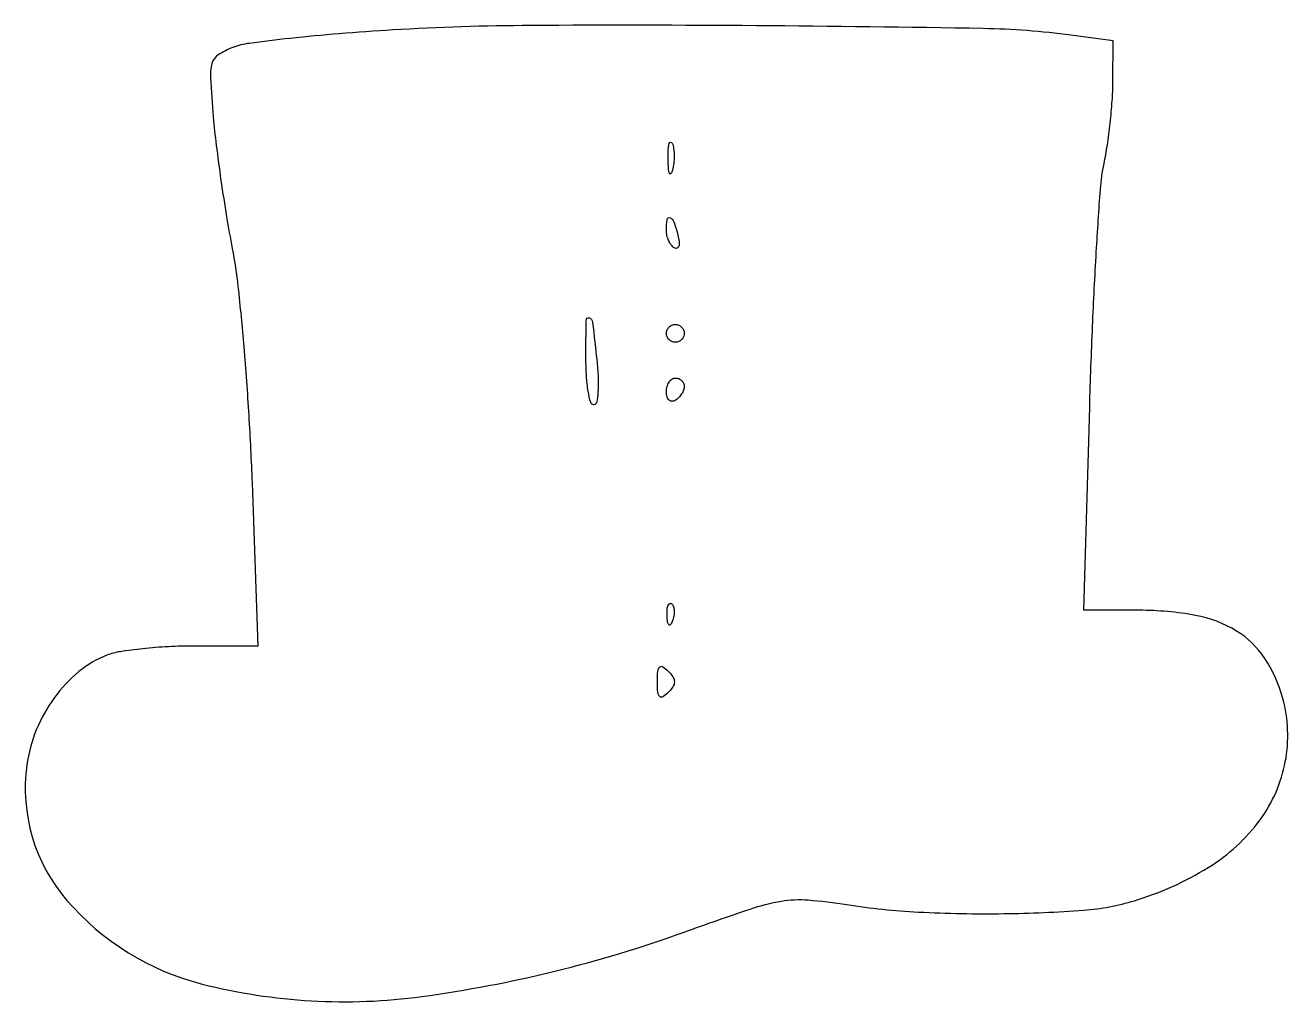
# Model space of a CAD drawing. Extents: x 0 to 142, y 0 to 109.
import ezdxf

# ---------------------------------------------------------------- set-up
doc = ezdxf.new("R2010")
doc.units = 0

msp = doc.modelspace()

# ---------------------------------------------------------------- linework, layer by layer
for points in [[(41.388756, 108.953661, 0.0054), (35.399223, 108.532908, 0.006939), (29.902373, 108.010186, 0.005449), (25.320381, 107.459616, 0.058275), (23.506223, 107.002366, 0.054031), (21.869413, 106.168288, 0.181047), (21.168642, 105.213887, 0.083847), (20.993411, 103.595118, 0.00648), (21.310558, 99.224362, 0.009598), (21.64092, 96.077271, 0.004852), (22.171632, 92.125281, 0.004817), (22.79888, 88.053054, 0.00715), (23.433552, 84.5, -0.020947), (24.074477, 80.235449, -0.005787), (24.722177, 73.489062, -0.005834), (25.278664, 65.823828, -0.006074), (25.647457, 58.25), (26.31399, 40), (19.222095, 40, 0.012989), (16.308231, 39.924288, 0.013194), (13.417424, 39.697354, 0.013073), (10.91779, 39.36834, 0.051622), (9.420346, 38.969716, 0.082432), (6.285116, 37.14193, 0.062119), (3.548598, 34.230349, 0.059771), (1.517336, 30.606891, 0.063801), (0.456584, 26.684324, 0.214692), (4.905081, 11.572557, 0.154354), (20.059114, 2.171624, 0.096342), (44.626036, 0.772926, 0.05285), (74, 7.986776, -0.004988), (81.367778, 10.563621, -0.039682), (84.861997, 11.445245, -0.061156), (87.847462, 11.581686, -0.020479), (92.192629, 11.069024, 0.026796), (100.193891, 10.227292, 0.016121), (109.74002, 10.045932, 0.015391), (118.716058, 10.441338, 0.054995), (124.356372, 11.495006, 0.064364), (132.627286, 15.219482, 0.096864), (138.424959, 20.56441, 0.112456), (141.240018, 27.060634, 0.112464), (140.963652, 34.134986, 0.080067), (138.947236, 38.616235, 0.1098), (135.781598, 41.682496, 0.093178), (131.194653, 43.434802, 0.044803), (124.899737, 44), (118.700155, 44), (119.355737, 66.75, -0.003316), (119.676294, 75.791041, -0.004202), (120.098037, 84.139063, -0.00333), (120.556745, 91.127889, -0.034019), (120.962109, 94, 0.015676), (121.329841, 96.057329, 0.009232), (121.646397, 98.535235, 0.00923), (121.871448, 101.025121, 0.015565), (121.956449, 103.119948), (122, 107.739895), (117.25, 108.375243, 0.028905), (107.44042, 109.114067, 0.002439), (82.073127, 109.431246, 0.003333), (56.813602, 109.455459, 0.013407)], [(72.692991, 93.269032, -0.087174), (72.51666, 92.883358, -0.597527), (72.356533, 92.900903, -0.080377), (72.235556, 93.431793, -0.012823), (72.194949, 94.5, -0.014395), (72.212705, 95.580113, -0.052471), (72.315079, 96.257153, -0.333666), (72.47713, 96.386009, -0.31318), (72.655937, 96.269032, -0.06278), (72.814405, 95.671085, -0.030339), (72.872264, 94.880008, -0.029507), (72.832894, 94.036634, -0.037336)], [(73.29011, 85.99862, -0.033809), (73.429487, 85.266748, -0.095442), (73.393387, 84.749762, -0.238295), (73.19888, 84.53149, -0.236417), (72.906741, 84.557637, -0.095554), (72.559445, 84.877374, -0.052741), (72.266355, 85.376706, -0.049897), (72.06726, 85.966253, -0.056553), (72, 86.559017, -0.036651), (72.087262, 87.747863, -0.493596), (72.416075, 87.930595, -0.209047), (72.839479, 87.475053, -0.020231)], [(64.244108, 71.75, -0.017195), (64.376589, 69.928841, -0.02884), (64.346783, 68.395313, -0.029207), (64.191854, 67.258907, -0.358498), (63.877163, 67, -0.338709), (63.533387, 67.263059, -0.02408), (63.257667, 68.517708, -0.026086), (63.063252, 70.18603, -0.015964), (63, 72.166667, -0.003124), (63.026993, 76.487089, -0.508429), (63.361384, 76.724586, -0.290197), (63.734171, 76.266176, -0.002717)], [(74, 75, -0.099038), (73.923658, 74.618362, -0.097945), (73.70625, 74.29375, -0.097945), (73.381638, 74.076342, -0.099038), (73, 74, -0.099038), (72.618362, 74.076342, -0.097945), (72.29375, 74.29375, -0.097945), (72.076342, 74.618362, -0.099038), (72, 75, -0.099038), (72.076342, 75.381638, -0.097945), (72.29375, 75.70625, -0.097945), (72.618362, 75.923658, -0.099038), (73, 76, -0.099038), (73.381638, 75.923658, -0.097945), (73.70625, 75.70625, -0.097945), (73.923658, 75.381638, -0.099038)], [(74, 69.059017, -0.089642), (73.926698, 68.653442, -0.053229), (73.70625, 68.2129, -0.051032), (73.382515, 67.806203, -0.06081), (73, 67.5, -0.139169), (72.620352, 67.392057, -0.191142), (72.29375, 67.521475, -0.138808), (72.073267, 67.889346, -0.066118), (72, 68.440983, -0.062283), (72.074545, 69.037096, -0.080552), (72.29375, 69.542039, -0.097988), (72.618621, 69.879982, -0.153634), (73, 70, -0.092995), (73.381732, 69.928382, -0.096318), (73.70625, 69.723586, -0.099231), (73.923444, 69.418051, -0.105429)], [(72.683114, 42.8125, -0.054073), (72.461564, 42.395823, -0.470617), (72.279315, 42.37858, -0.168741), (72.137993, 42.670344, -0.018894), (72.078947, 43.416667, -0.028489), (72.089945, 44.112848, -0.077125), (72.200665, 44.592839, -0.208169), (72.385309, 44.77538, -0.296942), (72.604167, 44.729167, -0.126455), (72.797407, 44.402231, -0.060344), (72.876576, 43.916927, -0.05415), (72.839148, 43.359369, -0.051402)], [(72.2, 34.8, -0.051663), (71.601187, 34.313616, -0.354955), (71.25, 34.35, -0.180052), (71.04368, 34.800928, -0.018208), (71, 36, -0.018208), (71.04368, 37.199072, -0.180052), (71.25, 37.65, -0.354955), (71.601187, 37.686384, -0.051663), (72.2, 37.2, -0.049631), (72.734592, 36.547259, -0.147822), (72.9, 36, -0.147822), (72.734592, 35.452741, -0.049631)]]:
    msp.add_lwpolyline(points, format="xyb", close=True)

doc.saveas('drawing.dxf')
